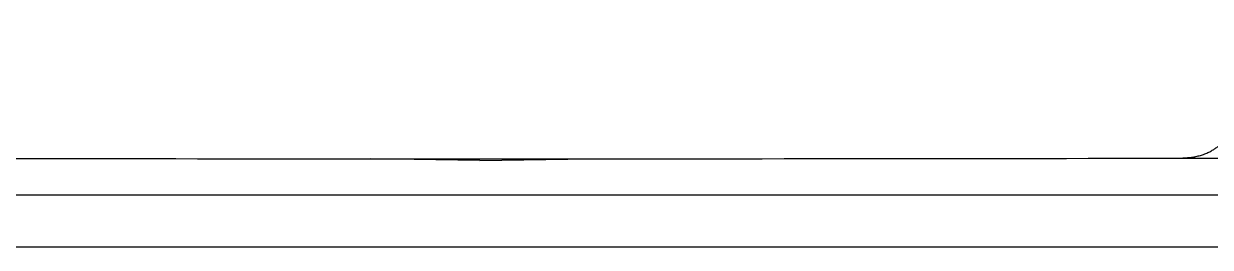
# Model space of a CAD drawing. Header units: millimetres. Extents: x 976 to 9349, y -1578 to 2211.
# Drawn here: x 2937.472 to 2938.604, y 1354.488 to 1354.702 of the extents above; entities that cross this region are included whole.
import ezdxf

# ---------------------------------------------------------------- set-up
doc = ezdxf.new("R2010")
doc.units = ezdxf.units.MM
doc.layers.add('Wbudowane', color=175, linetype='Continuous')

# ---------------------------------------------------------------- blocks, each defined once
blk = doc.blocks.new('Z$W@#21058')
for p, q in [((19.86, 122.5206), (19.7552, 122.5224)), ((19.86, 122.5206), (19.9648, 122.5224)), ((18.78, 122.4878), (20.94, 122.4878)), ((19.86, 122.488), (19.86, 122.4878)), ((20.99, 122.4378), (18.73, 122.4378))]:
    blk.add_line(p, q)
for centre, radius, start, end in [((19.8425, 472.1864), 349.664, 269.894197, 270.002871), ((19.8795, 470.0165), 347.4941, 269.996789, 270.106143), ((20.4172, 217.5807), 95.0578, 270.06388, 270.377527)]:
    blk.add_arc(centre, radius, start, end)
blk.add_open_spline([(20.5232, 122.523), (20.549, 122.523), (20.5742, 122.5257), (20.5929, 122.5574), (20.5973, 122.6044), (20.6016, 122.6515)], degree=5)

msp = doc.modelspace()

# ---------------------------------------------------------------- block references
at = {"layer": 'Wbudowane'}
msp.add_blockref('Z$W@#21058', (2918.0473, 1232.0506), dxfattribs=at)

doc.saveas('drawing.dxf')
